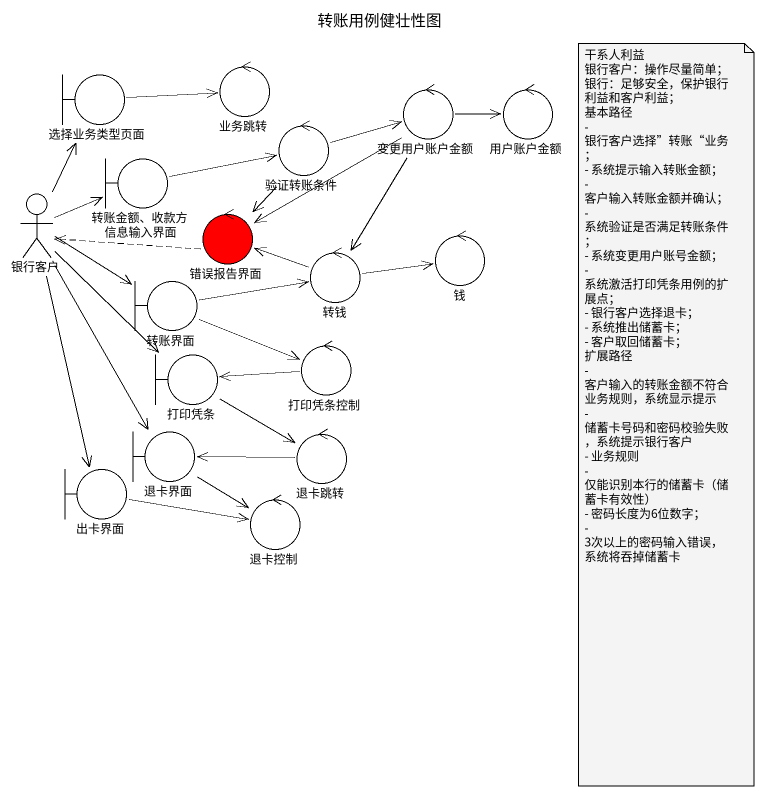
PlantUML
@startuml
title 转账用例健壮性图
control 业务跳转
boundary 选择业务类型页面
control 变更用户账户金额
control 用户账户金额
boundary "转账金额、收款方信息输入界面" as 转账金额_收款方信息输入界面
control 验证转账条件
actor 银行客户
control 错误报告界面 #FF0000
control 转钱
control 钱
boundary 转账界面
boundary 打印凭条
control 打印凭条控制
boundary 出卡界面
boundary 退卡界面
control 退卡跳转
control 退卡控制
选择业务类型页面 -right-> 业务跳转
变更用户账户金额 -right-> 用户账户金额
变更用户账户金额 --> 错误报告界面
变更用户账户金额 --> 转钱
转账金额_收款方信息输入界面 -right-> 验证转账条件
验证转账条件 -right-> 变更用户账户金额
验证转账条件 --> 错误报告界面
银行客户 -up-> 选择业务类型页面
银行客户 -right-> 转账金额_收款方信息输入界面
银行客户 -right-> 转账界面
银行客户 --> 打印凭条
银行客户 --> 出卡界面
银行客户 --> 退卡界面
错误报告界面 .left.> 银行客户
转钱 -left-> 错误报告界面
转钱 -right-> 钱
转账界面 -right-> 转钱
转账界面 -right-> 打印凭条控制
打印凭条 --> 退卡跳转
打印凭条控制 -left-> 打印凭条
出卡界面 -right-> 退卡控制
退卡界面 --> 退卡控制
退卡跳转 -left-> 退卡界面
note as N1
  干系人利益
  银行客户：操作尽量简单；
  银行：足够安全，保护银行利益和客户利益；
  基本路径
  - 银行客户选择”转账“业务；
  - 系统提示输入转账金额；
  - 客户输入转账金额并确认；
  - 系统验证是否满足转账条件；
  - 系统变更用户账号金额；
  - 系统激活打印凭条用例的扩展点；
  - 银行客户选择退卡；
  - 系统推出储蓄卡；
  - 客户取回储蓄卡；
  扩展路径
  - 客户输入的转账金额不符合业务规则，系统显示提示
  - 储蓄卡号码和密码校验失败，系统提示银行客户
  - 业务规则
  - 仅能识别本行的储蓄卡（储蓄卡有效性）
  - 密码长度为6位数字；
  - 3次以上的密码输入错误，系统将吞掉储蓄卡
end note
@enduml
